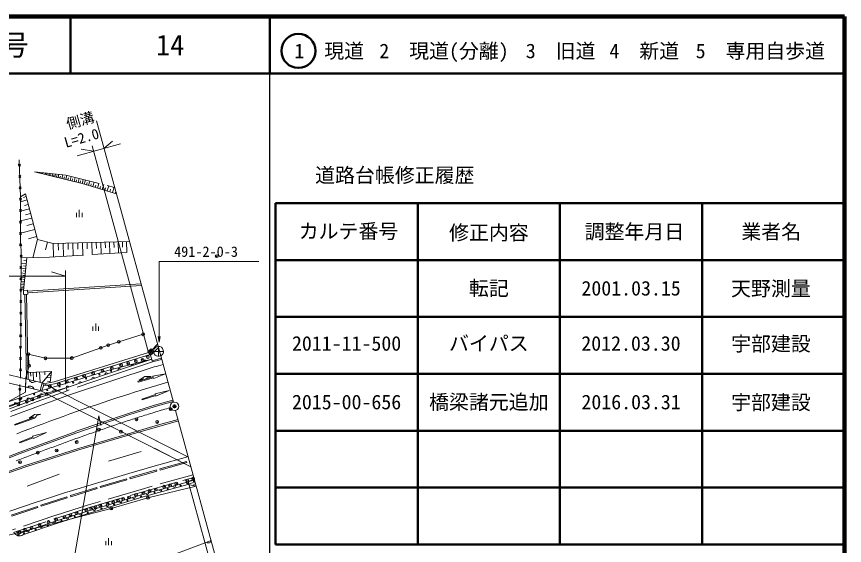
# Model space of a CAD drawing. Units: millimetres, scale not verified. Extents: x 40000 to 680007, y 20000 to 380004.
# Drawn here: x 534499 to 680007, y 287036 to 380004 of the extents above; entities that cross this region are included whole.
import ezdxf
from ezdxf.enums import TextEntityAlignment as Align

# ---------------------------------------------------------------- set-up
doc = ezdxf.new("R2010")
doc.units = ezdxf.units.MM
doc.header["$LTSCALE"] = 1000.01
doc.header["$PDMODE"] = 32
doc.header["$PDSIZE"] = 500
doc.linetypes.add('CHAIN', pattern=[18.5, 12, -1.5, 3.5, -1.5])
doc.linetypes.add('DASHED', pattern=[7.5, 6, -1.5])
for name, color, linetype, lineweight in [('M-BGD', 7, 'Continuous', 13), ('M-BMK-ROW', 1, 'Continuous', 13), ('M-BMK-SRVR', 3, 'Continuous', 13), ('M-STR-HTXT', 7, 'Continuous', 13), ('M-TTL', 2, 'Continuous', 140), ('M-TTL-BAND', 7, 'Continuous', 25), ('M-TTL-FRAM', 2, 'Continuous', 50), ('M-TTL-LINE', 7, 'Continuous', 50), ('名称未設定-7', 9, 'Continuous', 13)]:
    doc.layers.add(name, color=color, linetype=linetype, lineweight=lineweight)
doc.layers.add('M-OTRS', color=6, linetype='Continuous')
doc.layers.add('M-TTL-TXT', color=7, linetype='Continuous')
doc.styles.add('ＭＳ ゴシック', font='')
doc.styles.get('ＭＳ ゴシック').set_extended_font_data('MS Gothic')

# ---------------------------------------------------------------- blocks, each defined once
blk = doc.blocks.new('ﾌﾟﾛｯﾄﾏｰｸ-03')
at = {"color": 3, "linetype": 'Continuous', "lineweight": 13}
blk.add_circle((0, 0), 0.5, dxfattribs=at)
at = {"color": 3}
blk.add_point((0, 0), dxfattribs=at)
blk = doc.blocks.new('ﾌﾟﾛｯﾄﾏｰｸ-03_1')
at = {"color": 1, "linetype": 'Continuous', "lineweight": 13}
blk.add_circle((0, 0), 0.5, dxfattribs=at)
at = {"color": 1}
blk.add_point((0, 0), dxfattribs=at)
blk = doc.blocks.new('open_arrow')
at = {"color": 0, "linetype": 'Continuous', "lineweight": -2}
blk.add_lwpolyline([(7.5, 1.25), (0, 0), (7.5, -1.25)], dxfattribs=at)

msp = doc.modelspace()

# ---------------------------------------------------------------- linework, layer by layer
at = {"layer": 'M-BGD', "lineweight": 50}
msp.add_line((546261, 370004), (579006, 370004), dxfattribs=at)
at = {"layer": 'M-BGD', "lineweight": 25}
msp.add_line((579006, 361054), (579006, 370004), dxfattribs=at)
at = {"layer": 'M-BGD'}
for p, q in [((535176, 353714), (534810, 354054)), ((534823, 353701), (535164, 354067)), ((534965, 354666), (534960, 354799)), ((535197, 348313), (534965, 354666)), ((546012, 350677), (537661, 352720)), ((537831, 352679), (537837, 352702)), ((538074, 352619), (538081, 352647)), ((538317, 352560), (538339, 352649)), ((538560, 352500), (538575, 352562)), ((538802, 352441), (538841, 352597)), ((539045, 352382), (539068, 352476)), ((539288, 352322), (539342, 352544)), ((539531, 352263), (539562, 352390)), ((539774, 352203), (539844, 352491)), ((540017, 352144), (540056, 352305)), ((540260, 352085), (540346, 352439)), ((540502, 352025), (540550, 352219)), ((540745, 351966), (540848, 352386)), ((540989, 351906), (541044, 352133)), ((541232, 351847), (541351, 352334)), ((541796, 351709), (541934, 352272)), ((542449, 351549), (542608, 352202)), ((535249, 351715), (534883, 352055)), ((534896, 351702), (535237, 352068)), ((541514, 351778), (541578, 352040)), ((542122, 351629), (542197, 351933)), ((542812, 351460), (542897, 351811)), ((543175, 351371), (543352, 352097)), ((543534, 351283), (543623, 351645)), ((543894, 351195), (544070, 351915)), ((544250, 351108), (544338, 351466)), ((544607, 351021), (544781, 351734)), ((544960, 350935), (545046, 351289)), ((545313, 350848), (545485, 351555)), ((545663, 350763), (545749, 351114)), ((546012, 350677), (546184, 351377)), ((552037, 348869), (546012, 350677)), ((546049, 350666), (546153, 351012)), ((546403, 350560), (546615, 351267)), ((546772, 350449), (546880, 350811)), ((547141, 350338), (547363, 351077)), ((547912, 350107), (548144, 350878)), ((535322, 349716), (534956, 350057)), ((534969, 349703), (535310, 350069)), ((547527, 350223), (547640, 350600)), ((548315, 349986), (548434, 350380)), ((548718, 349865), (548960, 350670)), ((549139, 349739), (549262, 350150)), ((549559, 349612), (549812, 350454)), ((549999, 349481), (550128, 349910)), ((550438, 349349), (550702, 350227)), ((550897, 349211), (551031, 349660)), ((551355, 349073), (551631, 349991)), ((551835, 348929), (551932, 349253)), ((535017, 347711), (535373, 348063)), ((535371, 347710), (535019, 348065)), ((535163, 340468), (535197, 348313)), ((536361, 347765), (535193, 347463)), ((536083, 348842), (535197, 348313)), ((536210, 348349), (535703, 348218)), ((536566, 346972), (535878, 346794)), ((535009, 345711), (535364, 346063)), ((535362, 345710), (535010, 346065)), ((536771, 346179), (535186, 345769)), ((536976, 345387), (536079, 345155)), ((545009, 345514), (545009, 344764)), ((545509, 344764), (545509, 346014)), ((546009, 345514), (546009, 344764)), ((535000, 343711), (535355, 344063)), ((535354, 343710), (535002, 344065)), ((537181, 344594), (535178, 344076)), ((537440, 343592), (536307, 343299)), ((534991, 341711), (535347, 342063)), ((535345, 341710), (534993, 342065)), ((537699, 342591), (535169, 341937)), ((538026, 341326), (536595, 340956)), ((538166, 340786), (537374, 337620)), ((535397, 339726), (535017, 340052)), ((535044, 339699), (535370, 340079)), ((535290, 338811), (535163, 340468)), ((539928, 340345), (539594, 339010)), ((554334, 340464), (540948, 340090)), ((540948, 340090), (541013, 337749)), ((541825, 340114), (541858, 338959)), ((542703, 340139), (542767, 337856)), ((543559, 340163), (543590, 339036)), ((544415, 340186), (544477, 337961)), ((545249, 340210), (545280, 339111)), ((546084, 340233), (546145, 338062)), ((546898, 340256), (546928, 339184)), ((547712, 340279), (547771, 338161)), ((548506, 340301), (548535, 339255)), ((549300, 340323), (549358, 338258)), ((550075, 340345), (550103, 339325)), ((550849, 340366), (550905, 338352)), ((551604, 340387), (551632, 339393)), ((552359, 340408), (552414, 338444)), ((553096, 340429), (553123, 339459)), ((553832, 340450), (553886, 338534)), ((554575, 339580), (554577, 339524)), ((535108, 337716), (535463, 338068)), ((535462, 337715), (535110, 338070)), ((535186, 316416), (535290, 338811)), ((536284, 337588), (535283, 337689)), ((536284, 337588), (535708, 331878)), ((536183, 336587), (535278, 336679)), ((536137, 336135), (535706, 336178)), ((536233, 337087), (535757, 337135)), ((535099, 335716), (535454, 336068)), ((535452, 335715), (535100, 336070)), ((536009, 334863), (535268, 334938)), ((536092, 335682), (535273, 335765)), ((536050, 335273), (535660, 335312)), ((535089, 333716), (535445, 334068)), ((535443, 333715), (535091, 334070)), ((535867, 333451), (535260, 333512)), ((535934, 334122), (535264, 334189)), ((535900, 333787), (535581, 333819)), ((535972, 334492), (535619, 334528)), ((535080, 331716), (535435, 332068)), ((535434, 331715), (535082, 332070)), ((535750, 332295), (535253, 332345)), ((535805, 332844), (535256, 332900)), ((535725, 332047), (535488, 332070)), ((535778, 332570), (535516, 332596)), ((535836, 333148), (535547, 333177)), ((536427, 331902), (535708, 331873)), ((535708, 331873), (535737, 331164)), ((536456, 331193), (536427, 331902)), ((536439, 331714), (556363, 333039)), ((536447, 331414), (556444, 332744)), ((535737, 331164), (536456, 331193)), ((536236, 316296), (535969, 331173)), ((536269, 331185), (536538, 316224)), ((535071, 329716), (535426, 330068)), ((535424, 329715), (535072, 330070)), ((535062, 327716), (535417, 328068)), ((535415, 327715), (535063, 328070)), ((538979, 315638), (493994, 326434)), ((535052, 325716), (535407, 326068)), ((535406, 325715), (535054, 326070)), ((548411, 324774), (548411, 326024)), ((538652, 314276), (493667, 325072)), ((547911, 325524), (547911, 324774)), ((548911, 325524), (548911, 324774)), ((535043, 323716), (535398, 324068)), ((535397, 323715), (535045, 324070)), ((535034, 321716), (535389, 322068)), ((535387, 321715), (535035, 322070)), ((558179, 321617), (557563, 321139)), ((557563, 321139), (558179, 321617)), ((558670, 320986), (558179, 321617)), ((558179, 321617), (558670, 320986)), ((558331, 321423), (559272, 322396)), ((559425, 321836), (558641, 321024)), ((557962, 320626), (541193, 315450)), ((557563, 321139), (558055, 320507)), ((558054, 320507), (557563, 321139)), ((557727, 320928), (558343, 321407)), ((557769, 321298), (558260, 320667)), ((557891, 320718), (558507, 321196)), ((557974, 321458), (558465, 320826)), ((558050, 320498), (558347, 319476)), ((558054, 320507), (558670, 320986)), ((558055, 320507), (558670, 320986)), ((535024, 319716), (535380, 320068)), ((535378, 319715), (535026, 320070)), ((558246, 319759), (550531, 317810)), ((558246, 319759), (550678, 317266)), ((558223, 319753), (550678, 317266)), ((558403, 319284), (550834, 316791)), ((558347, 319476), (559944, 319938)), ((558347, 319476), (558403, 319284)), ((558403, 319284), (559996, 319745)), ((535015, 317716), (535370, 318068)), ((535369, 317715), (535017, 318070)), ((540655, 317629), (536516, 317437)), ((536974, 317459), (537006, 316781)), ((537433, 317480), (537502, 315992)), ((537990, 317506), (538029, 316681)), ((538548, 317532), (538632, 315721)), ((540655, 317629), (538979, 315638)), ((539444, 317573), (539470, 317028)), ((540391, 315686), (540655, 317629)), ((550531, 317810), (542941, 315469)), ((550678, 317266), (543210, 314716)), ((550672, 317265), (543210, 314716)), ((558681, 318415), (543613, 313476)), ((560648, 317217), (558473, 316815)), ((560648, 317217), (558600, 316383)), ((540497, 316470), (539763, 316570)), ((540412, 315841), (539938, 315908)), ((540561, 316935), (540336, 316967)), ((556541, 316093), (555828, 315884)), ((555870, 315740), (555828, 315884)), ((558557, 316527), (555870, 315740)), ((556074, 316113), (557045, 316710)), ((556842, 316337), (556074, 316113)), ((558515, 316671), (556954, 316214)), ((558185, 316731), (557045, 316710)), ((558185, 316731), (557417, 316506)), ((558515, 316671), (558473, 316815)), ((558600, 316383), (558557, 316527)), ((535237, 314637), (534882, 314331)), ((534884, 314639), (535236, 314330)), ((535064, 315354), (535049, 312171)), ((535064, 315354), (535049, 312171)), ((538979, 315638), (538652, 314276)), ((542941, 315469), (538947, 314270)), ((539240, 315082), (538947, 314270)), ((539240, 315082), (539170, 315456)), ((543210, 314716), (539208, 313604)), ((543210, 314716), (539208, 313604)), ((539240, 315082), (541193, 315450)), ((543210, 314716), (543372, 314242)), ((539208, 313604), (533124, 311550)), ((538947, 314270), (533213, 312366)), ((543613, 313476), (533429, 309710)), ((535229, 312897), (534874, 312592)), ((534876, 312899), (535228, 312590)), ((558904, 313546), (556529, 312766)), ((558951, 313403), (556575, 312623)), ((558857, 313688), (561302, 314255)), ((558904, 313546), (558857, 313688)), ((558998, 313261), (558951, 313403)), ((558998, 313261), (561302, 314255)), ((535049, 312171), (533168, 311390)), ((533168, 311390), (535049, 312171)), ((554225, 309982), (558832, 311439)), ((556575, 312623), (556529, 312766)), ((561952, 312591), (558763, 311680)), ((558832, 311439), (562018, 312350)), ((537644, 310039), (536707, 309389)), ((538781, 310123), (537644, 310039)), ((538781, 310123), (538027, 309856)), ((544899, 306800), (554225, 309982)), ((575435, 263257), (562451, 310765)), ((537175, 309395), (534118, 308313)), ((537562, 309373), (534168, 308172)), ((537461, 309656), (536707, 309389)), ((559440, 308211), (562889, 309163)), ((559507, 307970), (562954, 308921)), ((555098, 306938), (559440, 308211)), ((537381, 306099), (535041, 305217)), ((537434, 305959), (535094, 305077)), ((535159, 303187), (544899, 306800)), ((537328, 306240), (539746, 306911)), ((537381, 306099), (537328, 306240)), ((537487, 305819), (537434, 305959)), ((537487, 305819), (539746, 306911)), ((555098, 306938), (545360, 304070)), ((535094, 305077), (535041, 305217)), ((525886, 299598), (535159, 303187)), ((536029, 301073), (545360, 304070)), ((550635, 301858), (556391, 303548)), ((564150, 302510), (564663, 302668)), ((564150, 302510), (559476, 301197)), ((564353, 301788), (559679, 300475)), ((564407, 301595), (559733, 300282)), ((564353, 301788), (564407, 301595)), ((536029, 301073), (526581, 297810)), ((558881, 301025), (554213, 299673)), ((559089, 300304), (554421, 298952)), ((554477, 298760), (559145, 300112)), ((558881, 301025), (559476, 301197)), ((559089, 300304), (559145, 300112)), ((559679, 300475), (559733, 300282)), ((536368, 297436), (541970, 299583)), ((553629, 299493), (548975, 298124)), ((553841, 298773), (549187, 297404)), ((553897, 298581), (549243, 297212)), ((553629, 299493), (554213, 299673)), ((553841, 298773), (553897, 298581)), ((554421, 298952), (554477, 298760)), ((565789, 298551), (564511, 298187)), ((565789, 298551), (564511, 298187)), ((564688, 298299), (565755, 298675)), ((565755, 298675), (564688, 298299)), ((548385, 297950), (543740, 296513)), ((548607, 297233), (543962, 295796)), ((548666, 297042), (544021, 295605)), ((548385, 297950), (548975, 298124)), ((548607, 297233), (548666, 297042)), ((549187, 297404), (549243, 297212)), ((564511, 298187), (556609, 295997)), ((564511, 298187), (556609, 295997)), ((556729, 295564), (564631, 297754)), ((565887, 298191), (564623, 297752)), ((564631, 297754), (566086, 297462)), ((565719, 297842), (565642, 297551)), ((543121, 296318), (538532, 294833)), ((543352, 295604), (538763, 294119)), ((543414, 295414), (538825, 293929)), ((543121, 296318), (543740, 296513)), ((543352, 295604), (543414, 295414)), ((543962, 295796), (544021, 295605)), ((556609, 295997), (547371, 293177)), ((547371, 293177), (556609, 295997)), ((537928, 294616), (533340, 293067)), ((537928, 294616), (538532, 294833)), ((538763, 294119), (538825, 293929)), ((538168, 293906), (533580, 292357)), ((533644, 292167), (538232, 293716)), ((538168, 293906), (538232, 293716)), ((547371, 293177), (541548, 291375)), ((547371, 293177), (541548, 291375)), ((541548, 291375), (535337, 289255)), ((535337, 289255), (541548, 291375)), ((535600, 288890), (541681, 290945)), ((542929, 278236), (568703, 287888))]:
    msp.add_line(p, q, dxfattribs=at)
at = {"layer": 'M-BGD', "linetype": 'DASHED'}
for p, q in [((536284, 337588), (540282, 337705)), ((540282, 337705), (554845, 338593)), ((550834, 316791), (543372, 314242)), ((538979, 315638), (564693, 302560)), ((543372, 314242), (538146, 312327)), ((538652, 314276), (565158, 300860)), ((533467, 310563), (538146, 312327)), ((565544, 299448), (556374, 296893)), ((556508, 296412), (565675, 298965)), ((556374, 296893), (547146, 294162)), ((547146, 294162), (541429, 292329)), ((541429, 292329), (533808, 289776)), ((533967, 289302), (541588, 291855))]:
    msp.add_line(p, q, dxfattribs=at)
for points in [[(537661, 352720), (543176, 352142), (551738, 349964)], [(543193, 314731), (537965, 312815), (533283, 311050)], [(541582, 291853), (547293, 293684), (556516, 296414)]]:
    msp.add_lwpolyline(points, dxfattribs=at)
at = {"layer": 'M-BGD'}
for points in [[(536083, 348842), (538166, 340786), (540948, 340090)], [(559575, 322777), (559575, 336930), (577095, 336930)], [(557712, 320947), (541101, 315820), (539170, 315456)], [(558757, 311678), (554147, 310220), (544818, 307037)], [(544812, 307035), (535070, 303421), (525796, 299831)], [(545431, 303830), (555169, 306698), (559510, 307971)], [(526662, 297574), (536108, 300836), (545436, 303832)], [(541681, 290945), (547503, 292747), (556740, 295567)]]:
    msp.add_lwpolyline(points, dxfattribs=at)
for centre in [(551107, 317734), (544450, 315654), (546721, 316382), (549061, 317076), (539900, 314345), (542058, 314995), (535323, 312855), (537594, 313600), (565674, 298302), (561060, 296952), (563335, 297586), (556388, 295631), (558756, 296312), (551646, 294212), (553985, 294956), (547020, 292763), (549417, 293502), (542406, 291390), (544728, 292100), (537856, 289830), (540021, 290552), (535846, 289153)]:
    msp.add_circle(centre, 100, dxfattribs=at)
for centre, radius, start, end in [((554802, 318636), 240, 15.8824, 200.60255), ((557081, 319387), 240, 15.8824, 200.60255), ((545618, 369709), 52931, 284.28804, 286.04091), ((550247, 317130), 240, 16.49975, 201.21991), ((552524, 317885), 240, 15.8824, 200.60255), ((537350, 316349), 661, 194.57695, 318.43197), ((545706, 315579), 240, 16.49975, 201.21991), ((547977, 316354), 240, 16.49975, 201.21991), ((556401, 316573), 500, 286.31736, 331.89036), ((556673, 317174), 1000, 286.31736, 318.10569), ((536878, 314382), 661, 14.57695, 138.43197), ((541129, 314148), 240, 13.1559, 197.87605), ((543436, 314803), 240, 16.49975, 201.21991), ((617082, 120077), 203520, 105.96902, 108.26984), ((647767, 18403), 309700, 107.76364, 111.4484), ((536561, 312684), 240, 24.67139, 192.63885), ((538825, 313480), 240, 17.49789, 199.81236), ((534298, 311889), 240, 17.01191, 201.73206), ((537008, 309867), 500, 289.49334, 335.06634), ((537116, 310268), 1000, 296.46091, 335.65588), ((559822, 296882), 244, 194.16397, 16.81692), ((562176, 297534), 244, 194.16397, 16.81692), ((564530, 298187), 244, 194.19884, 17.22659), ((555125, 295538), 244, 195.64889, 18.30184), ((557468, 296229), 244, 194.16397, 16.81692), ((550452, 294112), 244, 195.64889, 18.30184), ((552789, 294825), 244, 195.64889, 18.30184), ((545781, 292679), 244, 195.86888, 18.52183), ((548116, 293399), 244, 195.64889, 18.30184), ((541118, 291223), 244, 197.51981, 20.17276), ((543448, 291957), 244, 195.86888, 18.52183), ((536495, 289644), 244, 197.51981, 20.17276), ((538806, 290433), 244, 197.51981, 20.17276), ((535010, 289709), 1010, 204.19866, 305.70845), ((535010, 289709), 560, 204.19831, 305.70891), ((535010, 289709), 560, 204.19902, 305.70819), ((534838, 289067), 145, 118.21547, 31.69175), ((568230, 287950), 474, 228.72088, 352.3394)]:
    msp.add_arc(centre, radius, start, end, dxfattribs=at)
for p in [(557547, 320161), (552866, 318740), (554114, 319052), (555449, 319451), (556628, 319676), (547943, 317336), (549607, 317717), (551237, 318220), (543315, 315845), (544944, 316382), (546366, 316850), (540368, 314995), (541945, 315412), (537263, 312716), (538441, 313201), (539828, 313643), (534853, 311832), (536292, 312317), (561597, 310982), (555592, 309213), (559223, 308747), (548983, 307398), (552846, 307025), (545073, 305210), (538230, 303348), (541535, 303720), (535112, 301672), (564476, 298424), (565534, 298762), (557889, 296609), (558971, 296876), (560449, 297354), (561473, 297598), (562579, 297901), (553223, 295236), (554270, 295457), (555492, 295922), (556784, 296236), (548359, 293688), (549208, 294060), (550500, 294351), (551477, 294654), (552338, 294875), (543983, 292338), (545054, 292722), (546764, 293257), (547614, 293490), (540120, 291151), (541435, 291617), (542913, 292001), (534988, 289371), (535942, 289848), (537117, 290104), (538537, 290662)]:
    msp.add_point(p, dxfattribs=at)
at = {"layer": 'M-BMK-ROW', "color": 30}
for points in [[(533212, 312401), (536074, 313959), (536103, 316574), (536686, 318636), (536563, 320647), (539590, 319935), (544200, 319975), (549313, 321778), (550597, 322231), (552485, 322820), (556757, 324154), (556829, 324177)], [(564693, 302560), (538979, 315638), (536100, 316329), (536084, 314893), (538652, 314276), (565158, 300860)], [(566090, 297450), (557597, 295426), (551145, 293522), (531961, 288527)]]:
    msp.add_lwpolyline(points, dxfattribs=at)
at = {"layer": 'M-BMK-ROW'}
for centre in [(569685, 337884), (552485, 322820), (556757, 324154), (549313, 321778), (550597, 322231), (536563, 320647), (539590, 319935), (544200, 319975), (536686, 318636)]:
    msp.add_circle(centre, 250, dxfattribs=at)
for p in [(569685, 337884), (552485, 322820), (556757, 324154), (549313, 321778), (550597, 322231), (536563, 320647), (539590, 319935), (544200, 319975), (536686, 318636)]:
    msp.add_point(p, dxfattribs=at)
at = {"layer": 'M-BMK-SRVR'}
for p, q in [((559445, 322028), (559445, 321762)), ((559445, 321762), (559445, 320278)), ((558570, 321153), (559611, 321153)), ((559611, 321153), (560320, 321153))]:
    msp.add_line(p, q, dxfattribs=at)
for start, end in [(94.71938, 295.85179), (295.85179, 94.71938)]:
    msp.add_arc((559445, 321153), 875, start, end, dxfattribs=at)
at = {"layer": 'M-OTRS'}
msp.add_point((562253, 311488), dxfattribs=at)
at = {"layer": 'M-STR-HTXT'}
for p, q in [((562055, 312212), (548544, 361650)), ((549862, 356827), (551373, 358080)), ((545148, 355538), (552755, 357617)), ((548042, 356329), (545853, 356669)), ((557712, 320947), (547779, 357294)), ((543105, 334394), (540630, 335135)), ((543105, 315407), (543105, 335394)), ((543105, 334394), (327951, 334394)), ((539686, 256388), (548972, 309831)), ((548972, 309831), (549307, 308129)), ((572223, 270729), (564688, 298299))]:
    msp.add_line(p, q, dxfattribs=at)
at = {"layer": 'M-TTL'}
for p, q in [((680007, 380004), (40000, 380004)), ((680007, 20000), (680007, 380004))]:
    msp.add_line(p, q, dxfattribs=at)
at = {"layer": 'M-TTL-BAND'}
msp.add_line((579006, 20000), (579006, 370004), dxfattribs=at)
at = {"layer": 'M-TTL-FRAM'}
for p, q in [((580006, 347200), (580006, 287200)), ((580006, 347200), (680007, 347200)), ((580006, 287200), (680007, 287200))]:
    msp.add_line(p, q, dxfattribs=at)
at = {"layer": 'M-TTL-LINE'}
for p, q in [((544002, 380004), (544002, 370004)), ((579006, 380004), (579006, 370004)), ((40000, 370004), (680007, 370004)), ((605006, 347200), (605006, 287200)), ((630007, 347200), (630007, 287200)), ((655007, 347200), (655007, 287200)), ((580006, 337200), (680007, 337200)), ((580006, 327200), (680007, 327200)), ((580006, 317200), (680007, 317200)), ((580006, 307200), (680007, 307200)), ((580006, 297200), (680007, 297200))]:
    msp.add_line(p, q, dxfattribs=at)
msp.add_circle((584037, 373962), 3000, dxfattribs=at)
at = {"layer": '名称未設定-7'}
for p, q in [((550687, 287063), (550687, 288313)), ((550687, 287063), (550687, 288313)), ((550687, 287063), (550687, 288313)), ((550687, 287063), (550687, 288313)), ((550187, 287813), (550187, 287063)), ((550187, 287813), (550187, 287063)), ((550187, 287813), (550187, 287063)), ((550187, 287813), (550187, 287063)), ((551187, 287813), (551187, 287063)), ((551187, 287813), (551187, 287063)), ((551187, 287813), (551187, 287063)), ((551187, 287813), (551187, 287063))]:
    msp.add_line(p, q, dxfattribs=at)
at = {"layer": '名称未設定-7', "color": 2, "linetype": 'CHAIN'}
msp.add_lwpolyline([(534441, 301902), (534748, 302020), (535055, 302137), (535363, 302255), (535670, 302372), (535977, 302489), (536285, 302606), (536592, 302723), (536900, 302840), (537208, 302956), (537515, 303072), (537823, 303189), (538131, 303305), (538439, 303420), (538747, 303536), (539055, 303651), (539363, 303767), (539671, 303882), (539979, 303997), (540287, 304111), (540596, 304226), (540904, 304340), (541213, 304454), (541521, 304568), (541830, 304682), (542139, 304795), (542448, 304909), (542757, 305022), (543066, 305134), (543375, 305247), (543684, 305359), (543993, 305471), (544303, 305583), (544612, 305695), (544922, 305806), (545231, 305917), (545541, 306028), (545851, 306138), (546161, 306249), (546471, 306359), (546781, 306469), (547091, 306578), (547401, 306687), (547712, 306796), (548022, 306905), (548333, 307013), (548643, 307121), (548954, 307229), (549265, 307337), (549576, 307444), (549887, 307551), (550198, 307657), (550510, 307764), (550821, 307870), (551133, 307975), (551444, 308081), (551756, 308186), (552068, 308290), (552380, 308395), (552692, 308499), (553004, 308602), (553316, 308706), (553629, 308809), (553941, 308911), (554254, 309014), (554567, 309116), (554880, 309217), (555193, 309319), (555506, 309419), (555819, 309520), (556132, 309620), (556446, 309720), (556759, 309819), (557073, 309918), (557387, 310017), (557701, 310115), (558015, 310213), (558329, 310310), (558643, 310407), (558958, 310504), (559272, 310600), (559587, 310696), (559902, 310791), (560217, 310886), (560532, 310980), (560847, 311075), (561163, 311168), (561478, 311261), (561533, 311278)], dxfattribs=at)

# ---------------------------------------------------------------- block references
at = {"layer": 'M-BGD', "xscale": 133, "yscale": 133, "rotation": 90}
msp.add_blockref('open_arrow', (559575, 322777), dxfattribs=at)
at = {"layer": 'M-BMK-ROW', "xscale": 500.0053, "yscale": 500.0053, "rotation": 345}
for p in [(557597, 295426), (551145, 293522)]:
    msp.add_blockref('ﾌﾟﾛｯﾄﾏｰｸ-03_1', p, dxfattribs=at)
at = {"layer": 'M-BMK-SRVR', "xscale": 1500.016, "yscale": 1500.016}
msp.add_blockref('ﾌﾟﾛｯﾄﾏｰｸ-03', (562253, 311488), dxfattribs=at)

# ---------------------------------------------------------------- texts
at = {"layer": 'M-BMK-SRVR', "style": 'ＭＳ ゴシック'}
msp.add_text('491-2-0-3', height=1833, dxfattribs=at).set_placement((567795, 337216), align=Align.BOTTOM_CENTER)
at = {"layer": 'M-STR-HTXT', "style": 'ＭＳ ゴシック'}
msp.add_text('側溝', height=1833, rotation=16, dxfattribs=at).set_placement((545680, 361743), align=Align.MIDDLE_CENTER)
msp.add_text('L=2.0', height=1833, rotation=16, dxfattribs=at).set_placement((546325, 357249), align=Align.BOTTOM_CENTER)
at = {"layer": 'M-TTL-TXT', "style": 'ＭＳ ゴシック'}
for s, height, p in [('図面番号', 3666, (526627, 375004)), ('14', 3666, (561502, 375004)), ('1\u3000現道', 2566, (589454, 373962)), ('2\u3000現道(分離)', 2566, (609625, 373962)), ('3\u3000旧道', 2566, (630128, 373962)), ('4\u3000新道', 2566, (644831, 373962)), ('5\u3000専用自歩道', 2566, (665235, 373962)), ('道路台帳修正履歴', 2566, (600975, 352117)), ('カルテ番号', 2566, (592846, 342281)), ('修正内容', 2566, (617515, 342026)), ('調整年月日', 2566, (643096, 342200)), ('業者名', 2566, (667141, 342200)), ('転記', 2566, (617506, 332249)), ('2001.03.15', 2566, (642507, 332249)), ('天野測量', 2566, (667084, 332192)), ('2015-00-656', 2566, (592506, 312249)), ('橋梁諸元追加', 2566, (617506, 312249)), ('2016.03.31', 2566, (642507, 312249)), ('宇部建設', 2566, (667084, 312192))]:
    msp.add_text(s, height=height, dxfattribs=at).set_placement(p, align=Align.MIDDLE_CENTER)
for s, p in [('2011-11-500', (592506, 320499)), ('バイパス', (617506, 320499)), ('宇部建設', (667084, 320442))]:
    msp.add_text(s, height=2566, dxfattribs=at).set_placement(p, align=Align.BOTTOM_CENTER)
msp.add_text('2012.03.30', height=2566, dxfattribs=at).set_placement((633757, 320499), align=Align.BOTTOM_LEFT)

doc.saveas('drawing.dxf')
